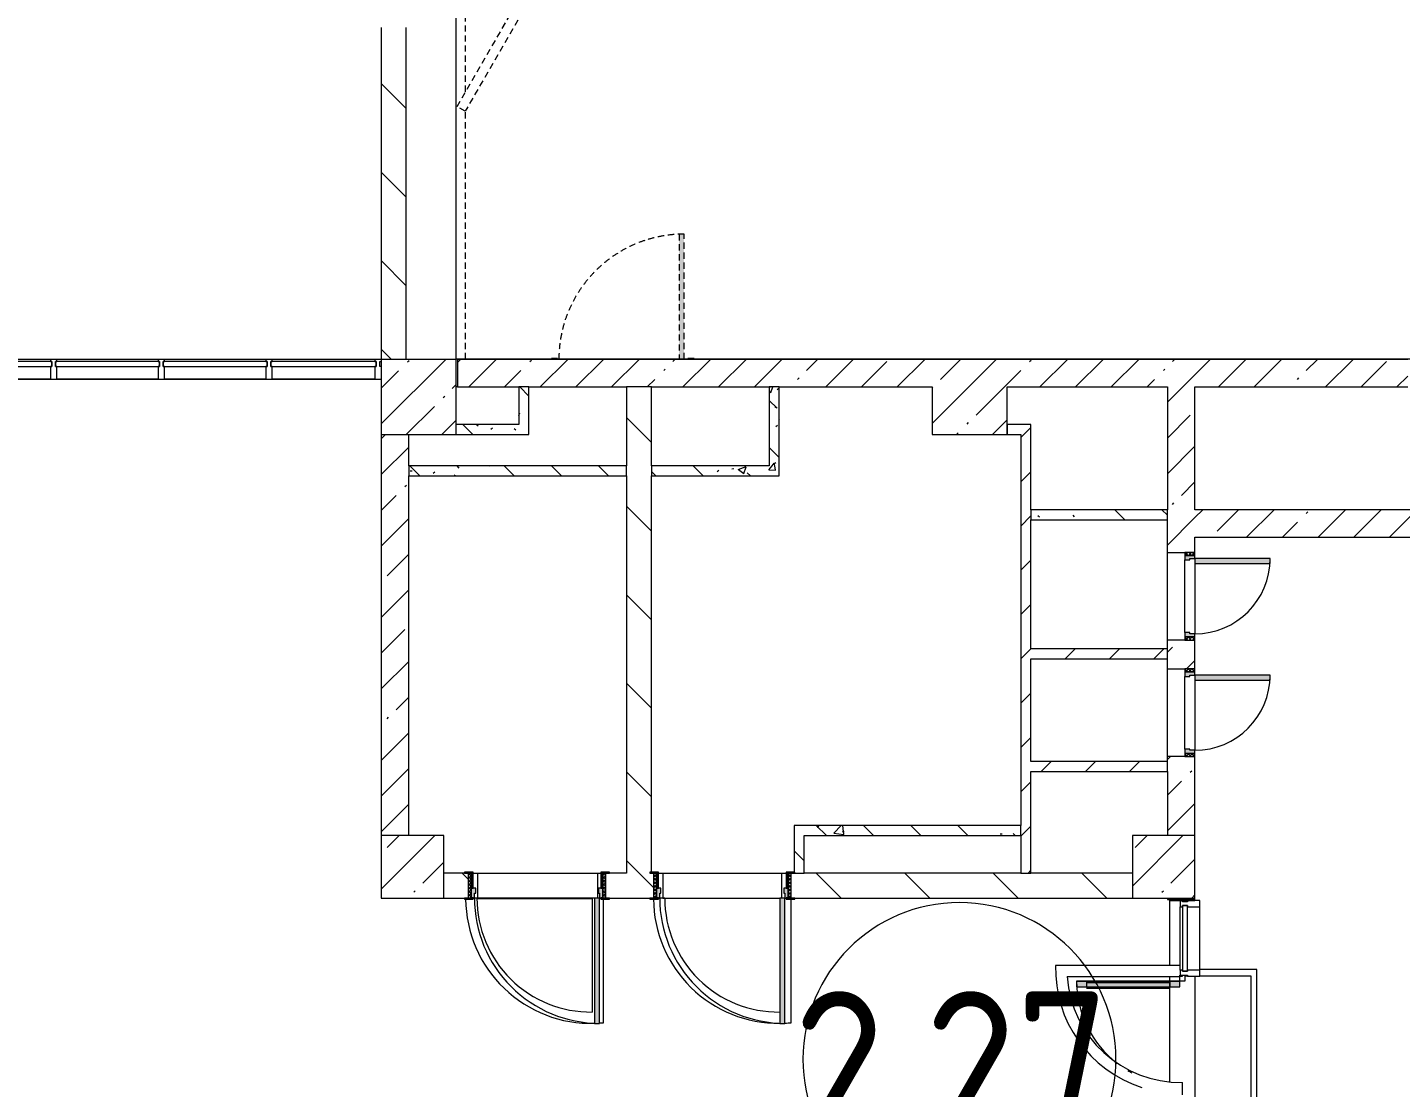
# Model space of a CAD drawing. Header units: millimetres. Extents: x 39815 to 261742, y -8553 to 29000.
# Drawn here: x 145617 to 156584, y 9388 to 17850 of the extents above; entities that cross this region are included whole.
import ezdxf

# ---------------------------------------------------------------- set-up
doc = ezdxf.new("R2010")
doc.units = ezdxf.units.MM
doc.linetypes.add('200_ШТРИХ__ш1_п0_6_', pattern=[80, 50, -30])
for name, color, linetype, lineweight in [('A-AREA-IDEN', 7, 'Continuous', 9), ('A-DETL-MBND', 7, '200_ШТРИХ__ш1_п0_6_', 9), ('A-GLAZ-CURT-2', 7, 'Continuous', 5), ('A-GLAZ-CWMG-2', 7, 'Continuous', 5), ('A-WALL-2', 7, 'Continuous', 9), ('I-WALL-3', 7, 'Continuous', 5), ('S-COLS', 7, 'Continuous', 5)]:
    doc.layers.add(name, color=color, linetype=linetype, lineweight=lineweight)
for name, color, linetype, lineweight, true_color in [('A-DETL-GENF-3', 7, 'Continuous', 5, 0xe2e2e2), ('A-DETL-GENF-4', 7, 'Continuous', 5, 0xaaaaaa), ('A-DOOR-2', 7, 'Continuous', 5, 0xaaaaaa), ('A-DOOR-3', 7, 'Continuous', 5, 0xe2e2e2), ('A-DOOR-FRAM-2', 7, 'Continuous', 5, 0xe2e2e2), ('A-DOOR-FRAM-3', 7, 'Continuous', 5, 0xaaaaaa), ('A-FLOR-1', 7, 'Continuous', 5, 0xaaaaaa), ('I-WALL-5', 7, 'Continuous', 5, 0x787878)]:
    doc.layers.add(name, color=color, linetype=linetype, lineweight=lineweight, true_color=true_color)
doc.styles.add('GOST Common_3', font='GOST_Common.ttf', dxfattribs={"width": 0.9, "height": 1250})
pattern_1 = [(135, (134731.94, 0), (-353.5534, -353.5534), [])]
pattern_2 = [(45, (134731.94, 0), (-285.123, 285.123), []), (45, (135017.06, 0), (-285.123, 285.123), [504.031, -100.806, 16.764, -84.042])]
pattern_3 = [(45, (134731.94, 0), (-176.7767, 176.7767), [])]
pattern_4 = [(135, (134731.94, 0), (-377.171, -377.171), [533.4, -88.9, 17.78, -88.9]), (135, (134731.94, 376.94), (-377.171, -377.171), []), (50, (134731.94, 0), (637.645, -55.787), [66.675, -733.425]), (355, (134731.94, 0), (-123.35, 668.7), [53.34, -586.74]), (100.451, (134785.1, -4.65), (514.299, 612.908), [56.665, -623.315]), (46.184, (134731.94, 177.8), (948.776, -147.15), [100.012, -1100.137]), (96.636, (134811, 165.5), (830.91, 865.997), [84.998, -934.973]), (351.184, (134731.9, 177.8), (830.918, 865.99), [80.01, -880.11]), (21, (134820.84, 133.35), (530.651, -357.928), [66.675, -733.425]), (326, (134820.84, 133.35), (216.308, 644.658), [53.34, -586.74]), (71.451, (134865.06, 103.5), (746.96, 286.724), [56.665, -623.315]), (37.5, (134731.94, 0), (10.8105, 295.9426), [16.764, -562.864, 16.764, -578.866, -588.962]), (37.5, (134731.94, 0), (10.8105, 295.9426), [-1175.258, 16.764, -572.198]), (7.5, (134731.94, 0), (233.869, 350.6318), [16.764, -322.834, 16.764, -549.529, -224.472]), (7.5, (134731.94, 0), (233.869, 350.6318), [-905.891, 16.764, -207.708]), (327.5, (134533.7, 0), (474.5678, -20.0513), [16.764, -205.486, 16.764, -676.656, -920.115]), (327.5, (134533.7, 0), (474.5678, -20.0513), [-915.67, 16.764, -903.351]), (317.5, (134444.8, 0), (518.452, 88.9934), [16.764, -272.161, 16.764, -443.738, -653.415]), (317.5, (134444.8, 0), (518.452, 88.9934), [-749.427, 16.764, -636.651])]

# ---------------------------------------------------------------- blocks, each defined once
blk = doc.blocks.new('BSC_Колонна _Прямоугольная - 600х600-V111-Общий план 2 этажа с размещением фрагментов 2_8-2_11')
at = {"layer": 'S-COLS'}
h = blk.add_hatch(dxfattribs=at)
h.set_pattern_fill('FP_62', color=256, style=0, pattern_type=2)
h.set_pattern_definition([(45, (-14010, -14900), (-285.123, 285.123), []), (45, (-13724.88, -14900), (-285.123, 285.123), [504.031, -100.806, 16.764, -84.042])])
h.paths.add_polyline_path([(-300, -300), (300, -300), (300, 300), (-300, 300)])
for p, q in [((300, 300), (-300, 300)), ((-300, 300), (-300, -300)), ((300, -300), (300, 300)), ((-300, -300), (300, -300))]:
    blk.add_line(p, q, dxfattribs=at)
blk = doc.blocks.new('110_Дверь_СКБ_1Ст_Внутренняя1 - Д-4 1100x2100h_су мгн-32375332-Общий план 2 этажа с размещением фрагментов 2_8-2_11')
at = {"layer": 'A-DOOR-2'}
h = blk.add_hatch(dxfattribs=at)
h.set_pattern_fill('FP_74', color=256, style=0, pattern_type=2)
h.set_pattern_definition([(135, (1751.41, 164.685), (-14.14214, -14.14214), []), (225, (1751.41, 164.685), (14.14214, -14.14214), [])])
h.paths.add_polyline_path([(562.5, 100), (537.5, 100), (537.5, -100), (562.5, -100)])
at = {"layer": 'A-DOOR-3'}
h = blk.add_hatch(color=256, dxfattribs=at)
h.paths.add_polyline_path([(512.5, 100), (512.5, 60), (502.5, 60), (502.5, 20), (537.5, 20), (537.5, 100)])
h.paths.add_polyline_path([(-487.5, 100), (-512.5, 100), (-512.5, 20), (-477.5, 20), (-477.5, 60), (-487.5, 60)])
at = {"layer": 'A-DOOR-FRAM-2'}
for points in [[(-487.5, 1100), (-487.5, 100), (-447.5, 100), (-447.5, 1100)], [(-567.5, 108), (-567.5, 100), (-497.5, 100), (-497.5, 108)], [(-497.5, 20), (-512.5, 20), (-512.5, -100), (-497.5, -100)], [(592.5, 108), (522.5, 108), (522.5, 100), (592.5, 100)], [(537.5, 20), (522.5, 20), (522.5, -100), (537.5, -100)], [(-567.5, -100), (-567.5, -108), (-497.5, -108), (-497.5, -100)], [(592.5, -100), (522.5, -100), (522.5, -108), (592.5, -108)]]:
    blk.add_hatch(color=256, dxfattribs=at).paths.add_polyline_path(points)
at = {"layer": 'A-DOOR-FRAM-3'}
h = blk.add_hatch(dxfattribs=at)
h.set_pattern_fill('FP_75', color=256, style=0, pattern_type=2)
h.set_pattern_definition([(45, (-371.384, 164.685), (-14.1421, 14.1421), []), (135, (-371.384, 164.685), (-14.1421, -14.1421), [])])
h.paths.add_polyline_path([(-512.5, 100), (-537.5, 100), (-537.5, -100), (-512.5, -100)])
at = {"layer": 'A-DOOR-2'}
for p, q in [((-487.5, 1100), (-487.5, 100)), ((-447.5, 1100), (-487.5, 1100)), ((-447.5, 100), (-447.5, 1100)), ((-487.5, 100), (-447.5, 100))]:
    blk.add_line(p, q, dxfattribs=at)
blk.add_arc((-487.5, 100), 1000, 360, 90, dxfattribs=at)
at = {"layer": 'A-DOOR-FRAM-3'}
for p, q in [((-497.5, 108), (-567.5, 108)), ((-567.5, 108), (-567.5, 100)), ((-567.5, 100), (-497.5, 100)), ((-512.5, 100), (-537.5, 100)), ((-537.5, 100), (-537.5, -100)), ((-487.5, 100), (-512.5, 100)), ((-512.5, 100), (-512.5, 20)), ((-512.5, -100), (-512.5, 100)), ((-497.5, 100), (-512.5, 100)), ((-512.5, 100), (-512.5, 99)), ((-512.5, 99), (-497.5, 99)), ((-512.5, 20), (-477.5, 20)), ((-497.5, 20), (-512.5, 20)), ((-512.5, 20), (-512.5, -100)), ((-497.5, 100), (-497.5, 108)), ((-497.5, 99), (-497.5, 100)), ((-497.5, -100), (-497.5, 20)), ((-487.5, 60), (-487.5, 100)), ((-477.5, 60), (-487.5, 60)), ((-477.5, 20), (-477.5, 60)), ((512.5, 60), (502.5, 60)), ((502.5, 60), (502.5, 20)), ((502.5, 20), (537.5, 20)), ((512.5, 100), (512.5, 60)), ((537.5, 100), (512.5, 100)), ((592.5, 108), (522.5, 108)), ((522.5, 108), (522.5, 100)), ((537.5, 100), (522.5, 100)), ((522.5, 100), (522.5, 99)), ((522.5, 100), (592.5, 100)), ((522.5, 99), (537.5, 99)), ((537.5, 20), (522.5, 20)), ((522.5, 20), (522.5, -100)), ((537.5, 20), (537.5, 100)), ((562.5, 100), (537.5, 100)), ((537.5, 100), (537.5, -100)), ((537.5, 99), (537.5, 100)), ((537.5, -100), (537.5, 20)), ((562.5, -100), (562.5, 100)), ((592.5, 100), (592.5, 108)), ((-497.5, -100), (-567.5, -100)), ((-567.5, -100), (-567.5, -108)), ((-567.5, -108), (-497.5, -108)), ((-537.5, -100), (-512.5, -100)), ((-512.5, -100), (-497.5, -100)), ((-497.5, -108), (-497.5, -100)), ((522.5, -100), (537.5, -100)), ((592.5, -100), (522.5, -100)), ((522.5, -100), (522.5, -108)), ((522.5, -108), (592.5, -108)), ((537.5, -100), (562.5, -100)), ((592.5, -108), (592.5, -100))]:
    blk.add_line(p, q, dxfattribs=at)
blk = doc.blocks.new('110_Дверь_СКБ_1Ст_Внутренняя1 - Д-13 1100x2100h_кладовая-33288301-Общий план 2 этажа с размещением фрагментов 2_8-2_11')
at = {"layer": 'A-DETL-MBND'}
blk.add_hatch(color=256, dxfattribs=at).paths.add_polyline_path([(512, 113), (512, 1110), (472, 1110), (472, 113)])
for p, q in [((472, 1110), (472, 113)), ((512, 1110), (472, 1110)), ((512, 113), (512, 1110)), ((-498, 118), (-568, 118)), ((592, 118), (522, 118))]:
    blk.add_line(p, q, dxfattribs=at)
blk.add_arc((512, 110), 1000, 90, 179.8021, dxfattribs=at)
blk = doc.blocks.new('DOR__перегородка__Прямоугольная - ТП-2_ Вн_ДПГ_9480х4200h_2-23998078-Общий план 2 этажа с размещением фрагментов 2_8-2_11')
at = {"layer": 'A-DETL-MBND'}
for p, q in [((3, -75), (1987, -75)), ((1982, -72), (2019, -7)), ((3194, -772), (1982, -72)), ((2019, -7), (3231, -707)), ((2137, -75), (4324, -75)), ((3230, -707), (4443, -7)), ((4480, -72), (3268, -772)), ((4443, -7), (4480, -72)), ((4474, -75), (4487, -75)), ((4481, -72), (4518, -7)), ((5693, -772), (4481, -72)), ((4518, -7), (5731, -707)), ((4637, -75), (6824, -75)), ((5730, -707), (6942, -7)), ((6980, -72), (5767, -772)), ((6942, -7), (6980, -72)), ((6974, -75), (6985, -75)), ((6979, -72), (7017, -7)), ((8192, -772), (6979, -72)), ((7017, -7), (8229, -707)), ((7135, -75), (9323, -75)), ((8229, -707), (9441, -7)), ((9479, -72), (8267, -772)), ((9105, -201), (9105, -75)), ((9180, -158), (9180, -75)), ((9255, -114), (9255, -75)), ((9441, -7), (9479, -72)), ((9473, -75), (9480, -75)), ((9255, -1474), (9255, -201)), ((9330, -1474), (9330, -158)), ((9405, -1474), (9405, -114)), ((9105, -1474), (9105, -288)), ((9180, -1474), (9180, -244)), ((9480, -1474), (9480, -450)), ((3231, -707), (3194, -772)), ((3268, -772), (3230, -707)), ((5731, -707), (5693, -772)), ((5767, -772), (5730, -707)), ((8229, -707), (8192, -772)), ((8267, -772), (8229, -707)), ((9105, -1474), (9480, -1474))]:
    blk.add_line(p, q, dxfattribs=at)
blk = doc.blocks.new('BSC_Колонна _Прямоугольная - 500х500-V172-Общий план 2 этажа с размещением фрагментов 2_8-2_11')
at = {"layer": 'S-COLS'}
h = blk.add_hatch(dxfattribs=at)
h.set_pattern_fill('FP_108', color=256, style=0, pattern_type=2)
h.set_pattern_definition([(45, (-19960, -11150), (-285.123, 285.123), []), (45, (-19674.88, -11150), (-285.123, 285.123), [504.031, -100.806, 16.764, -84.042])])
h.paths.add_polyline_path([(-250, -250), (250, -250), (250, 250), (-250, 250)])
for p, q in [((250, 250), (-250, 250)), ((-250, 250), (-250, -250)), ((250, -250), (250, 250)), ((-250, -250), (250, -250))]:
    blk.add_line(p, q, dxfattribs=at)
blk = doc.blocks.new('110_Дверь_СКБ_1Ст - д-18 _п_ 700x2100h_Технический шкаф ЭОМ и СС-32102833-Общий план 2 этажа с размещением фрагментов 2_8-2_11')
at = {"layer": 'A-DOOR-2'}
h = blk.add_hatch(dxfattribs=at)
h.set_pattern_fill('FP_136', color=256, style=0, pattern_type=2)
h.set_pattern_definition([(135, (1951.41, 174.685), (-14.14214, -14.14214), []), (225, (1951.41, 174.685), (14.14214, -14.14214), [])])
h.paths.add_polyline_path([(362.5, 110), (337.5, 110), (337.5, 30), (362.5, 30)])
at = {"layer": 'A-DOOR-3'}
h = blk.add_hatch(color=256, dxfattribs=at)
h.paths.add_polyline_path([(337.5, 110), (312.5, 110), (312.5, 70), (302.5, 70), (302.5, 30), (337.5, 30)])
h.paths.add_polyline_path([(-277.5, 30), (-277.5, 70), (-287.5, 70), (-287.5, 110), (-312.5, 110), (-312.5, 30)])
at = {"layer": 'A-DOOR-FRAM-2'}
blk.add_hatch(color=256, dxfattribs=at).paths.add_polyline_path([(-247.5, 710), (-287.5, 710), (-287.5, 110), (-247.5, 110), (-247.5, 502.8)])
at = {"layer": 'A-DOOR-FRAM-3'}
h = blk.add_hatch(dxfattribs=at)
h.set_pattern_fill('FP_137', color=256, style=0, pattern_type=2)
h.set_pattern_definition([(45, (-171.384, 174.685), (-14.1421, 14.1421), []), (135, (-171.384, 174.685), (-14.1421, -14.1421), [])])
h.paths.add_polyline_path([(-312.5, 110), (-337.5, 110), (-337.5, 30), (-312.5, 30)])
at = {"layer": 'A-DOOR-2'}
for p, q in [((-287.5, 710), (-287.5, 110)), ((-247.5, 710), (-287.5, 710)), ((-247.5, 110), (-247.5, 710)), ((-287.5, 110), (-247.5, 110))]:
    blk.add_line(p, q, dxfattribs=at)
blk.add_arc((-287.5, 110), 600, 360, 90, dxfattribs=at)
at = {"layer": 'A-DOOR-FRAM-3'}
for p, q in [((-312.5, 110), (-337.5, 110)), ((-337.5, 110), (-337.5, 30)), ((-287.5, 110), (-312.5, 110)), ((-312.5, 110), (-312.5, 30)), ((-312.5, 30), (-312.5, 110)), ((-287.5, 70), (-287.5, 110)), ((-247.5, 110), (312.5, 110)), ((312.5, 110), (312.5, 70)), ((337.5, 110), (312.5, 110)), ((337.5, 30), (337.5, 110)), ((362.5, 110), (337.5, 110)), ((337.5, 110), (337.5, 30)), ((362.5, 30), (362.5, 110)), ((-337.5, 30), (-312.5, 30)), ((-312.5, 30), (-277.5, 30)), ((-277.5, 70), (-287.5, 70)), ((-277.5, 30), (-277.5, 70)), ((302.5, 30), (-277.5, 30)), ((312.5, 70), (302.5, 70)), ((302.5, 70), (302.5, 30)), ((302.5, 30), (337.5, 30)), ((337.5, 30), (362.5, 30))]:
    blk.add_line(p, q, dxfattribs=at)
blk = doc.blocks.new('BSC_Колонна _Прямоугольная - 500х500-V202-Общий план 2 этажа с размещением фрагментов 2_8-2_11')
at = {"layer": 'S-COLS'}
h = blk.add_hatch(dxfattribs=at)
h.set_pattern_fill('FP_147', color=256, style=0, pattern_type=2)
h.set_pattern_definition([(45, (-13960, -11150), (-285.123, 285.123), []), (45, (-13674.88, -11150), (-285.123, 285.123), [504.031, -100.806, 16.764, -84.042])])
h.paths.add_polyline_path([(-250, -250), (250, -250), (250, 250), (-250, 250)])
for p, q in [((250, 250), (-250, 250)), ((-250, 250), (-250, -250)), ((250, -250), (250, 250)), ((-250, -250), (250, -250))]:
    blk.add_line(p, q, dxfattribs=at)
blk = doc.blocks.new('Прямоугольный импост - Импост структурный с накладкой - 160мм-23997896-Общий план 2 этажа с размещением фрагментов 2_8-2_11')
at = {"layer": 'A-GLAZ-CWMG-2'}
for p, q in [((-50, 40), (-50, 140)), ((-50, 140), (0, 140)), ((-40, 40), (-50, 40)), ((-50, -17), (-50, 0)), ((-50, 0), (-40, 0)), ((-40, 0), (-40, 40)), ((-10, 40), (-10, 0)), ((0, 40), (-10, 40)), ((-10, 0), (0, 0)), ((0, -17), (-50, -17))]:
    blk.add_line(p, q, dxfattribs=at)
blk = doc.blocks.new('Системная панель - Стекло - 40мм-23997898-Общий план 2 этажа с размещением фрагментов 2_8-2_11')
at = {"layer": 'A-GLAZ-CURT-2'}
h = blk.add_hatch(dxfattribs=at)
h.set_pattern_fill('FP_172', color=256, style=0, pattern_type=2)
h.set_pattern_definition([(45, (-13750.1, -14683), (-1414.21, 1414.21), [1000, -3000]), (45, (-14750.1, -15183), (-1414.21, 1414.21), [3000, -1000]), (45, (-12750.1, -15683), (-1414.21, 1414.21), [1000, -3000])])
h.paths.add_polyline_path([(420, -40), (420, 0), (-420, 0), (-420, -40), (-406, -40)])
for p, q in [((420, 0), (-420, 0)), ((-420, 0), (-420, -40)), ((-420, -40), (420, -40)), ((420, -40), (420, 0))]:
    blk.add_line(p, q, dxfattribs=at)
blk = doc.blocks.new('Прямоугольный импост - Импост структурный с накладкой - 160мм-23771920-Общий план 2 этажа с размещением фрагментов 2_8-2_11')
at = {"layer": 'A-GLAZ-CWMG-2'}
for p, q in [((13660, 15200), (12840, 15200)), ((13660, 15043), (12840, 15043))]:
    blk.add_line(p, q, dxfattribs=at)
blk = doc.blocks.new('Прямоугольный импост - Импост структурный с накладкой - 160мм-23997894-Общий план 2 этажа с размещением фрагментов 2_8-2_11')
at = {"layer": 'A-GLAZ-CWMG-2'}
for p, q in [((-25, 40), (-25, 140)), ((-25, 140), (25, 140)), ((25, 140), (25, 40)), ((-15, 40), (-25, 40)), ((-25, -17), (-25, 0)), ((-25, 0), (-15, 0)), ((-15, 0), (-15, 40)), ((15, 40), (15, 0)), ((25, 40), (15, 40)), ((15, 0), (25, 0)), ((25, 0), (25, -17)), ((25, -17), (-25, -17))]:
    blk.add_line(p, q, dxfattribs=at)
blk = doc.blocks.new('Системная панель - Стекло - 40мм-23997899-Общий план 2 этажа с размещением фрагментов 2_8-2_11')
at = {"layer": 'A-GLAZ-CURT-2'}
for p, q in [((415, 0), (-415, 0)), ((-415, 0), (-415, -40)), ((415, -40), (415, 0)), ((-415, -40), (415, -40))]:
    blk.add_line(p, q, dxfattribs=at)
blk = doc.blocks.new('Прямоугольный импост - Импост структурный с накладкой - 160мм-23771909-Общий план 2 этажа с размещением фрагментов 2_8-2_11')
at = {"layer": 'A-GLAZ-CWMG-2'}
for p, q in [((11930, 15200), (11120, 15200)), ((11930, 15043), (11120, 15043))]:
    blk.add_line(p, q, dxfattribs=at)
blk = doc.blocks.new('Системная панель - Стекло - 40мм-V238-Общий план 2 этажа с размещением фрагментов 2_8-2_11')
at = {"layer": 'A-GLAZ-CURT-2'}
for p, q in [((415, 0), (-415, 0)), ((-415, 0), (-415, -40)), ((415, -40), (415, 0)), ((-415, -40), (415, -40))]:
    blk.add_line(p, q, dxfattribs=at)
blk = doc.blocks.new('Системная панель - Стекло - 40мм-V239-Общий план 2 этажа с размещением фрагментов 2_8-2_11')
at = {"layer": 'A-GLAZ-CURT-2'}
for p, q in [((415, 0), (-415, 0)), ((-415, 0), (-415, -40)), ((415, -40), (415, 0)), ((-415, -40), (415, -40))]:
    blk.add_line(p, q, dxfattribs=at)
blk = doc.blocks.new('Системная панель - Стекло - 40мм-32387041-Общий план 2 этажа с размещением фрагментов 2_8-2_11')
at = {"layer": 'A-GLAZ-CURT-2'}
h = blk.add_hatch(dxfattribs=at)
h.set_pattern_fill('FP_187', color=256, style=0, pattern_type=2)
h.set_pattern_definition([(135, (10077.7, -20610), (-1414.21, -1414.21), [1000, -3000]), (135, (10577.7, -21610), (-1414.21, -1414.21), [3000, -1000]), (135, (11077.7, -19610), (-1414.21, -1414.21), [1000, -3000])])
h.paths.add_polyline_path([(262, 40), (-262, 40), (-262, 0), (262, 0)])
for p, q in [((262, 40), (-262, 40)), ((-262, 40), (-262, 0)), ((-262, 0), (262, 0)), ((262, 0), (262, 40))]:
    blk.add_line(p, q, dxfattribs=at)
blk = doc.blocks.new('Прямоугольный импост - Импост структурный с накладкой - 160мм Темный-30755591-Общий план 2 этажа с размещением фрагментов 2_8-2_11')
at = {"layer": 'A-GLAZ-CWMG-2'}
for p, q in [((-25, 0), (-25, 17)), ((-25, 17), (25, 17)), ((-15, 0), (-25, 0)), ((-15, -40), (-15, 0)), ((25, 0), (15, 0)), ((15, 0), (15, -40)), ((25, 17), (25, 0)), ((-25, -140), (-25, -40)), ((-25, -40), (-15, -40)), ((15, -40), (25, -40)), ((25, -40), (25, -140)), ((25, -140), (-25, -140))]:
    blk.add_line(p, q, dxfattribs=at)
blk = doc.blocks.new('Прямоугольный импост - Импост структурный с накладкой - 160мм Темный-30755595-Общий план 2 этажа с размещением фрагментов 2_8-2_11')
at = {"layer": 'A-GLAZ-CWMG-2'}
for p, q in [((0, 17), (-50, 17)), ((-50, 17), (-50, 0)), ((-50, 0), (-40, 0)), ((-40, 0), (-40, -40)), ((-10, -40), (-10, 0)), ((-10, 0), (0, 0)), ((0, 0), (0, 17)), ((-40, -40), (-50, -40)), ((-50, -40), (-50, -140)), ((0, -40), (-10, -40)), ((0, -140), (0, -40)), ((-50, -140), (0, -140))]:
    blk.add_line(p, q, dxfattribs=at)
blk = doc.blocks.new('Дверь_Витражная_остекление_ - ВВ-16 остекление-32390142-Общий план 2 этажа с размещением фрагментов 2_8-2_11')
at = {"layer": 'A-DETL-GENF-3'}
for points in [[(-788, -56), (-788, -20), (-833, -20), (-833, -845), (-788, -845), (-788, -61)], [(850, -860), (850, -20), (837, -20), (837, -860)]]:
    blk.add_hatch(color=256, dxfattribs=at).paths.add_polyline_path(points)
at = {"layer": 'A-DETL-GENF-4'}
for p, q in [((-788, -20), (-833, -20)), ((-833, -845), (-833, -20)), ((-788, -20), (-833, -20)), ((-833, -20), (-833, -845)), ((-833, -100), (-788, -100)), ((-823, -765), (-823, -100)), ((-788, -845), (-788, -20)), ((-788, -845), (-788, -20)), ((-779, -765), (-779, -100)), ((829, -780), (829, -100)), ((837, -860), (837, -20)), ((837, -20), (837, -860)), ((850, -100), (837, -100)), ((-833, -765), (-788, -765)), ((-833, -845), (-788, -845)), ((-833, -845), (-788, -845)), ((850, -780), (837, -780)), ((850, -860), (837, -860)), ((837, -860), (850, -860))]:
    blk.add_line(p, q, dxfattribs=at)
at = {"layer": 'A-DOOR-2'}
for p, q in [((-883, 20), (-833, 20)), ((-883, -20), (-883, 20)), ((-833, 20), (-833, -20)), ((833, 20), (883, 20)), ((833, -20), (833, 20)), ((883, 20), (883, -20)), ((-833, -20), (-883, -20)), ((-833, -845), (-833, -20)), ((833, -860), (833, -20)), ((883, -20), (833, -20))]:
    blk.add_line(p, q, dxfattribs=at)
for centre, radius, start, end in [((-833, -20), 825, 329.8094, 332.2043), ((-833, -20), 825, 270, 322.6078), ((833, -20), 840, 230.3386, 232.9926), ((833, -20), 840, 234.0758, 270)]:
    blk.add_arc(centre, radius, start, end, dxfattribs=at)
blk = doc.blocks.new('Прямоугольный импост - Импост структурный с накладкой - 160мм Темный-32387142-Общий план 2 этажа с размещением фрагментов 2_8-2_11')
at = {"layer": 'A-GLAZ-CWMG-2'}
for p, q in [((20093, 10325), (20093, 10830)), ((20250, 10325), (20250, 10830))]:
    blk.add_line(p, q, dxfattribs=at)
blk = doc.blocks.new('Марка_Помещения - Номер-25198446-Общий план 2 этажа с размещением фрагментов 2_8-2_11')
at = {"layer": 'A-AREA-IDEN'}
for start, end in [(360, 180), (180, 360)]:
    blk.add_arc((0, 0), 2.5, start, end, dxfattribs=at)

msp = doc.modelspace()

# ---------------------------------------------------------------- hatches: boundary and pattern name
at = {"layer": 'I-WALL-3'}
h = msp.add_hatch(dxfattribs=at)
h.set_pattern_fill('FP_72', color=256, style=0, pattern_type=2)
h.set_pattern_definition(pattern_1)
h.paths.add_polyline_path([(148442.2, 15200), (148642.2, 15200), (148642.2, 17850), (148442.2, 17850), (148442.2, 15825.8)])
h.paths.add_polyline_path([(148442.2, 18450), (148642.2, 18450), (148642.2, 21600), (148442.2, 21600)])
h.paths.add_polyline_path([(148442.2, 22200), (148642.2, 22200), (148642.2, 26300), (148442.2, 26300), (148442.2, 22309.8)])
h = msp.add_hatch(dxfattribs=at)
h.set_pattern_fill('FP_69', color=256, style=0, pattern_type=2)
h.set_pattern_definition(pattern_2)
h.paths.add_polyline_path([(165341.9, 14980), (165521.9, 14980), (165521.9, 15200), (165341.9, 15196.3)])
h.paths.add_polyline_path([(164202.1, 14980), (164741.9, 14980), (164741.9, 15200), (161141.9, 15200), (161141.9, 14980)])
h.paths.add_polyline_path([(150601.9, 14980), (152842.2, 14980), (152842.2, 15200), (149051.9, 15200), (149051.9, 14980), (150401.9, 14980)])
h.paths.add_polyline_path([(160541.9, 14980), (160541.9, 15200), (157241.9, 15200), (157241.9, 14980), (159768.4, 14980)])
h.paths.add_polyline_path([(154941.9, 14980), (156641.9, 14980), (156641.9, 15200), (153442.2, 15200), (153442.2, 14980), (154721.9, 14980)])
h = msp.add_hatch(dxfattribs=at)
h.set_pattern_fill('FP_72', color=256, style=0, pattern_type=2)
h.set_pattern_definition(pattern_1)
h.paths.add_polyline_path([(150401.9, 11100), (150586.9, 11100), (150586.9, 11108), (150601.9, 11108), (150601.9, 14980), (150401.9, 14980), (150401.9, 11503)])
h = msp.add_hatch(dxfattribs=at)
h.set_pattern_fill('FP_69', color=256, style=0, pattern_type=2)
h.set_pattern_definition(pattern_2)
h.paths.add_polyline_path([(154941.9, 10890), (154941.9, 10900), (154721.9, 10900), (154721.9, 10890), (154780.5, 10890)])
h.paths.add_polyline_path([(154721.9, 11400), (154941.9, 11400), (154941.9, 12030), (154721.9, 12030), (154721.9, 11503)])
h.paths.add_polyline_path([(154941.9, 12730), (154941.9, 12960), (154721.9, 12960), (154721.9, 12730), (154861.9, 12730)])
h.paths.add_polyline_path([(154941.9, 13660), (154941.9, 14980), (154721.9, 14980), (154721.9, 13660), (154861.9, 13660)])
h = msp.add_hatch(dxfattribs=at)
h.set_pattern_fill('FP_69', color=256, style=0, pattern_type=2)
h.set_pattern_definition(pattern_2)
h.paths.add_polyline_path([(148661.9, 11400), (148661.9, 14600), (148441.9, 14600), (148442.1, 11400)])
h = msp.add_hatch(dxfattribs=at)
h.set_pattern_fill('FP_73', color=256, style=0, pattern_type=2)
h.set_pattern_definition(pattern_3)
h.paths.add_polyline_path([(153551.9, 14600), (153631.9, 14600), (153631.9, 14680), (153442.2, 14680), (153442.2, 14600)])
h = msp.add_hatch(dxfattribs=at)
h.set_pattern_fill('FP_73', color=256, style=0, pattern_type=2)
h.set_pattern_definition(pattern_3)
h.paths.add_polyline_path([(153631.9, 11100), (153631.9, 14600), (153551.9, 14600), (153551.9, 11100)])
h = msp.add_hatch(dxfattribs=at)
h.set_pattern_fill('FP_69', color=256, style=0, pattern_type=2)
h.set_pattern_definition(pattern_2)
h.paths.add_polyline_path([(165310.5, 13780), (165521.9, 13780), (165521.9, 14000), (154941.9, 14000), (154941.9, 13780), (164202.1, 13780)])
h = msp.add_hatch(dxfattribs=at)
h.set_pattern_fill('FP_73', color=256, style=0, pattern_type=2)
h.set_pattern_definition(pattern_3)
h.paths.add_polyline_path([(154721.9, 12810), (154721.9, 12890), (153631.9, 12890), (153631.9, 12810), (154226.3, 12810)])
h = msp.add_hatch(dxfattribs=at)
h.set_pattern_fill('FP_73', color=256, style=0, pattern_type=2)
h.set_pattern_definition(pattern_3)
h.paths.add_polyline_path([(154721.9, 11910), (154721.9, 11990), (153631.9, 11990), (153631.9, 11910), (154226.3, 11910)])
h = msp.add_hatch(dxfattribs=at)
h.set_pattern_fill('FP_72', color=256, style=0, pattern_type=2)
h.set_pattern_definition(pattern_1)
h.paths.add_polyline_path([(154441.9, 10900), (154441.9, 11100), (151716.9, 11100), (151716.9, 10900), (154226.3, 10900)])
h.paths.add_polyline_path([(149106.9, 10900), (149136.9, 10900), (149136.9, 11100), (148941.9, 11100), (148941.9, 10900)])
h.paths.add_polyline_path([(150266.9, 10900), (150616.9, 10900), (150616.9, 11100), (150236.9, 11100), (150236.9, 10900)])
at = {"layer": 'I-WALL-5'}
h = msp.add_hatch(dxfattribs=at)
h.set_pattern_fill('FP_78', color=256, style=0, pattern_type=2)
h.set_pattern_definition(pattern_4)
h.paths.add_polyline_path([(149621.9, 14680), (149621.9, 14980), (149541.9, 14980), (149541.9, 14680)])
h = msp.add_hatch(dxfattribs=at)
h.set_pattern_fill('FP_78', color=256, style=0, pattern_type=2)
h.set_pattern_definition(pattern_4)
h.paths.add_polyline_path([(151621.9, 14350), (151621.9, 14980), (151541.9, 14980), (151541.9, 14350)])
h = msp.add_hatch(dxfattribs=at)
h.set_pattern_fill('FP_78', color=256, style=0, pattern_type=2)
h.set_pattern_definition(pattern_4)
h.paths.add_polyline_path([(149041.9, 14600), (149621.9, 14600), (149621.9, 14680), (149041.9, 14680)])
h = msp.add_hatch(dxfattribs=at)
h.set_pattern_fill('FP_78', color=256, style=0, pattern_type=2)
h.set_pattern_definition(pattern_4)
h.paths.add_polyline_path([(150401.9, 14270), (150401.9, 14350), (148661.9, 14350), (148661.9, 14270), (149792.6, 14270)])
h = msp.add_hatch(dxfattribs=at)
h.set_pattern_fill('FP_78', color=256, style=0, pattern_type=2)
h.set_pattern_definition(pattern_4)
h.paths.add_polyline_path([(150601.9, 14270), (151621.9, 14270), (151621.9, 14350), (150601.9, 14350)])
h = msp.add_hatch(dxfattribs=at)
h.set_pattern_fill('FP_78', color=256, style=0, pattern_type=2)
h.set_pattern_definition(pattern_4)
h.paths.add_polyline_path([(154721.9, 13920), (154721.9, 14000), (153631.9, 14000), (153631.9, 13920)])
h = msp.add_hatch(dxfattribs=at)
h.set_pattern_fill('FP_78', color=256, style=0, pattern_type=2)
h.set_pattern_definition(pattern_4)
h.paths.add_polyline_path([(151821.9, 11100), (151821.9, 11480), (151741.9, 11480), (151746.9, 11100)])
h = msp.add_hatch(dxfattribs=at)
h.set_pattern_fill('FP_78', color=256, style=0, pattern_type=2)
h.set_pattern_definition(pattern_4)
h.paths.add_polyline_path([(153551.9, 11400), (153551.9, 11480), (151821.9, 11480), (151821.9, 11400), (153117.9, 11400)])
at = {"layer": 'S-COLS'}
h = msp.add_hatch(dxfattribs=at)
h.set_pattern_fill('FP_69', color=256, style=0, pattern_type=2)
h.set_pattern_definition(pattern_2)
h.paths.add_polyline_path([(153117.9, 14600), (153442.2, 14600), (153442.2, 15200), (152842.2, 15200), (152842.2, 14600)])

# ---------------------------------------------------------------- linework, layer by layer
at = {"layer": 'A-FLOR-1'}
for p, q in [((149042.2, 15200), (149042.2, 24680)), ((165341.9, 15203.4), (149042, 15203.4)), ((148441.9, 15040), (141501.9, 15040)), ((149051.9, 14980), (149041.9, 14980)), ((149176.9, 11100), (149211.9, 11100)), ((149211.9, 11100), (149211.9, 10897.8)), ((150171.9, 10900), (150171.9, 11100)), ((150171.9, 11100), (150196.9, 11100)), ((150656.9, 11100), (150691.9, 11100)), ((150691.9, 11100), (150691.9, 10900)), ((151641.9, 10900), (151641.9, 11100)), ((151641.9, 11100), (151676.9, 11100)), ((149206.9, 10899), (149176.9, 10899)), ((149211.9, 10897.8), (150126.9, 10897.8)), ((150146.9, 10900), (150126.9, 10900)), ((150126.9, 10900), (150126.9, 9990.1)), ((150216.9, 9905), (150216.9, 10892)), ((150706.9, 10899), (150656.9, 10899)), ((150691.9, 10900), (151626.9, 10900)), ((151716.9, 9905), (151716.9, 10892)), ((154824.9, 10363), (153828.2, 10363)), ((155436.9, 10328.9), (154981.9, 10328.9)), ((155436.9, 8497.4), (155436.9, 10328.9)), ((153920.2, 10273), (154821.9, 10273)), ((154861.9, 10278.9), (154881.9, 10278.9)), ((154981.9, 10278.9), (155386.9, 10278.9)), ((155386.9, 10278.9), (155386.9, 8547.4)), ((154841.9, 9329.4), (154841.9, 9428.1))]:
    msp.add_line(p, q, dxfattribs=at)
for centre, radius, start, end in [((150116.9, 10900), 1000, 180.45922, 271.72242), ((150116.9, 10900), 910, 180.06296, 270.62964), ((151616.9, 10900), 1000, 180.45922, 270.57477), ((151616.9, 10900), 910, 180.06296, 270.62964), ((154827.9, 10338), 1000, 178.56746, 251.86052), ((154827.9, 10338), 910, 184.09604, 270.88287), ((150116.9, 10900), 1000, 274.01771, 275.73917), ((151616.9, 10900), 1000, 272.87006, 275.73917)]:
    msp.add_arc(centre, radius, start, end, dxfattribs=at)
at = {"layer": 'A-WALL-2'}
for p, q in [((149621.9, 14980), (149541.9, 14980)), ((150601.9, 14980), (150401.9, 14980)), ((151621.9, 14980), (151541.9, 14980)), ((148661.9, 14350), (148661.9, 14270)), ((150401.9, 14270), (150401.9, 14350)), ((150601.9, 14350), (150601.9, 14270)), ((153631.9, 14000), (153631.9, 13920)), ((154721.9, 13920), (154721.9, 14000)), ((154721.9, 12810), (154721.9, 12890)), ((154721.9, 11910), (154721.9, 11990)), ((153551.9, 11400), (153551.9, 11480)), ((151746.9, 11100), (151821.9, 11100)), ((153551.9, 11100), (153631.9, 11100)), ((154941.9, 10890), (154941.9, 10900))]:
    msp.add_line(p, q, dxfattribs=at)
at = {"layer": 'I-WALL-3'}
for p, q in [((148442.2, 17850), (148442.2, 15200)), ((148642.2, 15200), (148642.2, 17850)), ((152842.2, 15200), (149051.9, 15200)), ((149051.9, 15200), (149051.9, 14980)), ((156641.9, 15200), (153442.2, 15200)), ((149051.9, 14980), (149541.9, 14980)), ((149541.9, 14980), (149541.9, 14680)), ((149621.9, 14980), (150401.9, 14980)), ((149621.9, 14600), (149621.9, 14980)), ((150401.9, 14980), (150401.9, 14350)), ((150601.9, 14350), (150601.9, 14980)), ((150601.9, 14980), (151541.9, 14980)), ((151541.9, 14980), (151541.9, 14350)), ((151621.9, 14980), (152842.2, 14980)), ((151621.9, 14270), (151621.9, 14980)), ((153442.2, 14980), (154721.9, 14980)), ((154721.9, 14980), (154721.9, 14000)), ((154941.9, 14980), (156641.9, 14980)), ((154941.9, 14000), (154941.9, 14980)), ((148441.9, 14600), (148441.9, 11400)), ((148661.9, 14350), (148661.9, 14600)), ((149541.9, 14680), (149041.9, 14680)), ((149041.9, 14600), (149621.9, 14600)), ((153631.9, 14680), (153442.2, 14680)), ((153442.2, 14680), (153442.2, 14600)), ((153442.2, 14600), (153551.9, 14600)), ((153551.9, 14600), (153551.9, 11480)), ((153631.9, 14000), (153631.9, 14680)), ((150401.9, 14350), (148661.9, 14350)), ((148661.9, 11400), (148661.9, 14270)), ((148661.9, 14270), (150401.9, 14270)), ((150401.9, 14270), (150401.9, 11100)), ((151541.9, 14350), (150601.9, 14350)), ((150601.9, 11108), (150601.9, 14270)), ((150601.9, 14270), (151621.9, 14270)), ((154721.9, 14000), (153631.9, 14000)), ((165521.9, 14000), (154941.9, 14000)), ((153631.9, 12890), (153631.9, 13920)), ((153631.9, 13920), (154721.9, 13920)), ((154721.9, 12890), (154721.9, 13920)), ((154941.9, 13660), (154941.9, 13780)), ((154941.9, 13780), (166031.9, 13780)), ((154721.9, 13660), (154861.9, 13660)), ((154861.9, 12960), (154721.9, 12960)), ((154941.9, 12730), (154941.9, 12960)), ((154721.9, 12890), (153631.9, 12890)), ((153631.9, 11990), (153631.9, 12810)), ((153631.9, 12810), (154721.9, 12810)), ((154721.9, 11990), (154721.9, 12810)), ((154721.9, 12730), (154861.9, 12730)), ((154721.9, 11990), (153631.9, 11990)), ((154861.9, 12030), (154721.9, 12030)), ((154941.9, 11400), (154941.9, 12030)), ((153631.9, 11100), (153631.9, 11910)), ((153631.9, 11910), (154721.9, 11910)), ((154721.9, 11910), (154721.9, 11400)), ((151741.9, 11480), (151741.9, 11108)), ((153551.9, 11480), (151741.9, 11480)), ((151821.9, 11100), (151821.9, 11400)), ((151821.9, 11400), (153551.9, 11400)), ((153551.9, 11400), (153551.9, 11100)), ((149106.9, 11100), (148941.9, 11100)), ((149176.9, 11100), (150196.9, 11100)), ((150401.9, 11100), (150266.9, 11100)), ((150691.9, 11100), (151641.9, 11100)), ((153551.9, 11100), (151821.9, 11100)), ((154441.9, 11100), (153631.9, 11100)), ((148941.9, 10900), (149106.9, 10900)), ((150126.9, 10900), (149186.9, 10900)), ((150266.9, 10900), (150586.9, 10900)), ((150691.9, 10900), (150666.9, 10900)), ((151746.9, 10900), (154441.9, 10900)), ((154721.9, 10900), (154721.9, 10890)), ((154721.9, 10890), (154941.9, 10890)), ((154741.9, 10363), (154741.9, 10900)), ((154741.9, 10880), (154941.9, 10880)), ((154941.9, 10880), (154941.9, 10890)), ((154741.9, 9432.4), (154741.9, 10273)), ((154941.9, 10275.4), (154941.9, 8547.4))]:
    msp.add_line(p, q, dxfattribs=at)
at = {"layer": 'S-COLS'}
for p, q in [((153442.2, 15200), (152842.2, 15200)), ((152842.2, 14980), (152842.2, 14600)), ((153442.2, 14600), (153442.2, 14980)), ((152842.2, 14600), (153442.2, 14600))]:
    msp.add_line(p, q, dxfattribs=at)

# ---------------------------------------------------------------- block references
at = {"layer": 'A-AREA-IDEN', "xscale": 499.9999999999995, "yscale": 499.9999999999995, "zscale": 499.9999999999995}
msp.add_blockref('Марка_Помещения - Номер-25198446-Общий план 2 этажа с размещением фрагментов 2_8-2_11', (153060.8, 9613.8), dxfattribs=at)
at = {"layer": 'A-DETL-MBND', "rotation": 90.00000000000044}
msp.add_blockref('DOR__перегородка__Прямоугольная - ТП-2_ Вн_ДПГ_9480х4200h_2-23998078-Общий план 2 этажа с размещением фрагментов 2_8-2_11', (149041.9, 15200), dxfattribs=at)
at = {"layer": 'A-DETL-MBND'}
msp.add_blockref('110_Дверь_СКБ_1Ст_Внутренняя1 - Д-13 1100x2100h_кладовая-33288301-Общий план 2 этажа с размещением фрагментов 2_8-2_11', (150349.4, 15090), dxfattribs=at)
at = {"layer": 'A-DOOR-2'}
for name, p, rotation in [('110_Дверь_СКБ_1Ст - д-18 _п_ 700x2100h_Технический шкаф ЭОМ и СС-32102833-Общий план 2 этажа с размещением фрагментов 2_8-2_11', (154831.9, 13322.5), 269.9999999999999), ('110_Дверь_СКБ_1Ст - д-18 _п_ 700x2100h_Технический шкаф ЭОМ и СС-32102833-Общий план 2 этажа с размещением фрагментов 2_8-2_11', (154831.9, 12392.5), 269.9999999999999), ('110_Дверь_СКБ_1Ст_Внутренняя1 - Д-4 1100x2100h_су мгн-32375332-Общий план 2 этажа с размещением фрагментов 2_8-2_11', (149699.4, 11000), 180), ('110_Дверь_СКБ_1Ст_Внутренняя1 - Д-4 1100x2100h_су мгн-32375332-Общий план 2 этажа с размещением фрагментов 2_8-2_11', (151179.4, 11000), 180), ('Дверь_Витражная_остекление_ - ВВ-16 остекление-32390142-Общий план 2 этажа с размещением фрагментов 2_8-2_11', (154841.9, 9402.9), 269.9999999999998)]:
    msp.add_blockref(name, p, dxfattribs=dict(at, rotation=rotation))
at = {"layer": 'A-GLAZ-CURT-2'}
for name, p in [('Системная панель - Стекло - 40мм-V239-Общий план 2 этажа с размещением фрагментов 2_8-2_11', (145396.9, 15183)), ('Системная панель - Стекло - 40мм-23997899-Общий план 2 этажа с размещением фрагментов 2_8-2_11', (146256.9, 15183)), ('Системная панель - Стекло - 40мм-V238-Общий план 2 этажа с размещением фрагментов 2_8-2_11', (147116.9, 15183)), ('Системная панель - Стекло - 40мм-23997898-Общий план 2 этажа с размещением фрагментов 2_8-2_11', (147982.1, 15183))]:
    msp.add_blockref(name, p, dxfattribs=at)
at = {"layer": 'A-GLAZ-CURT-2', "rotation": 269.9999999999997}
msp.add_blockref('Системная панель - Стекло - 40мм-32387041-Общий план 2 этажа с размещением фрагментов 2_8-2_11', (154841.9, 10577.7), dxfattribs=at)
at = {"layer": 'A-GLAZ-CWMG-2'}
for name, p in [('Прямоугольный импост - Импост структурный с накладкой - 160мм-23771909-Общий план 2 этажа с размещением фрагментов 2_8-2_11', (133871.9, 0)), ('Прямоугольный импост - Импост структурный с накладкой - 160мм-23771909-Общий план 2 этажа с размещением фрагментов 2_8-2_11', (134731.9, 0)), ('Прямоугольный импост - Импост структурный с накладкой - 160мм-23771909-Общий план 2 этажа с размещением фрагментов 2_8-2_11', (135591.9, 0)), ('Прямоугольный импост - Импост структурный с накладкой - 160мм-23771920-Общий план 2 этажа с размещением фрагментов 2_8-2_11', (134731.9, 0)), ('Прямоугольный импост - Импост структурный с накладкой - 160мм Темный-32387142-Общий план 2 этажа с размещением фрагментов 2_8-2_11', (134731.9, 0))]:
    msp.add_blockref(name, p, dxfattribs=at)
at = {"layer": 'A-GLAZ-CWMG-2', "extrusion": (0, 0, -1)}
for name, p, rotation in [('Прямоугольный импост - Импост структурный с накладкой - 160мм-23997894-Общий план 2 этажа с размещением фрагментов 2_8-2_11', (-145826.9, 15183), 180), ('Прямоугольный импост - Импост структурный с накладкой - 160мм-23997894-Общий план 2 этажа с размещением фрагментов 2_8-2_11', (-146686.9, 15183), 180), ('Прямоугольный импост - Импост структурный с накладкой - 160мм-23997894-Общий план 2 этажа с размещением фрагментов 2_8-2_11', (-147546.9, 15183), 180), ('Прямоугольный импост - Импост структурный с накладкой - 160мм-23997896-Общий план 2 этажа с размещением фрагментов 2_8-2_11', (-148442.2, 15183), 180), ('Прямоугольный импост - Импост структурный с накладкой - 160мм Темный-30755591-Общий план 2 этажа с размещением фрагментов 2_8-2_11', (-154841.9, 10300.4), 270.0000000000002)]:
    msp.add_blockref(name, p, dxfattribs=dict(at, rotation=rotation))
at = {"layer": 'A-GLAZ-CWMG-2', "rotation": 89.99999999999977}
msp.add_blockref('Прямоугольный импост - Импост структурный с накладкой - 160мм Темный-30755595-Общий план 2 этажа с размещением фрагментов 2_8-2_11', (154841.9, 10880), dxfattribs=at)
at = {"layer": 'S-COLS'}
for name, p in [('BSC_Колонна _Прямоугольная - 600х600-V111-Общий план 2 этажа с размещением фрагментов 2_8-2_11', (148741.9, 14900)), ('BSC_Колонна _Прямоугольная - 500х500-V202-Общий план 2 этажа с размещением фрагментов 2_8-2_11', (148691.9, 11150)), ('BSC_Колонна _Прямоугольная - 500х500-V172-Общий план 2 этажа с размещением фрагментов 2_8-2_11', (154691.9, 11150))]:
    msp.add_blockref(name, p, dxfattribs=at)

# ---------------------------------------------------------------- texts
at = {"layer": 'A-AREA-IDEN', "insert": (151732.1, 10156.6), "char_height": 1250, "width": 3318.986, "attachment_point": 1, "style": 'GOST Common_3'}
msp.add_mtext('2.27', dxfattribs=at)

doc.saveas('drawing.dxf')
